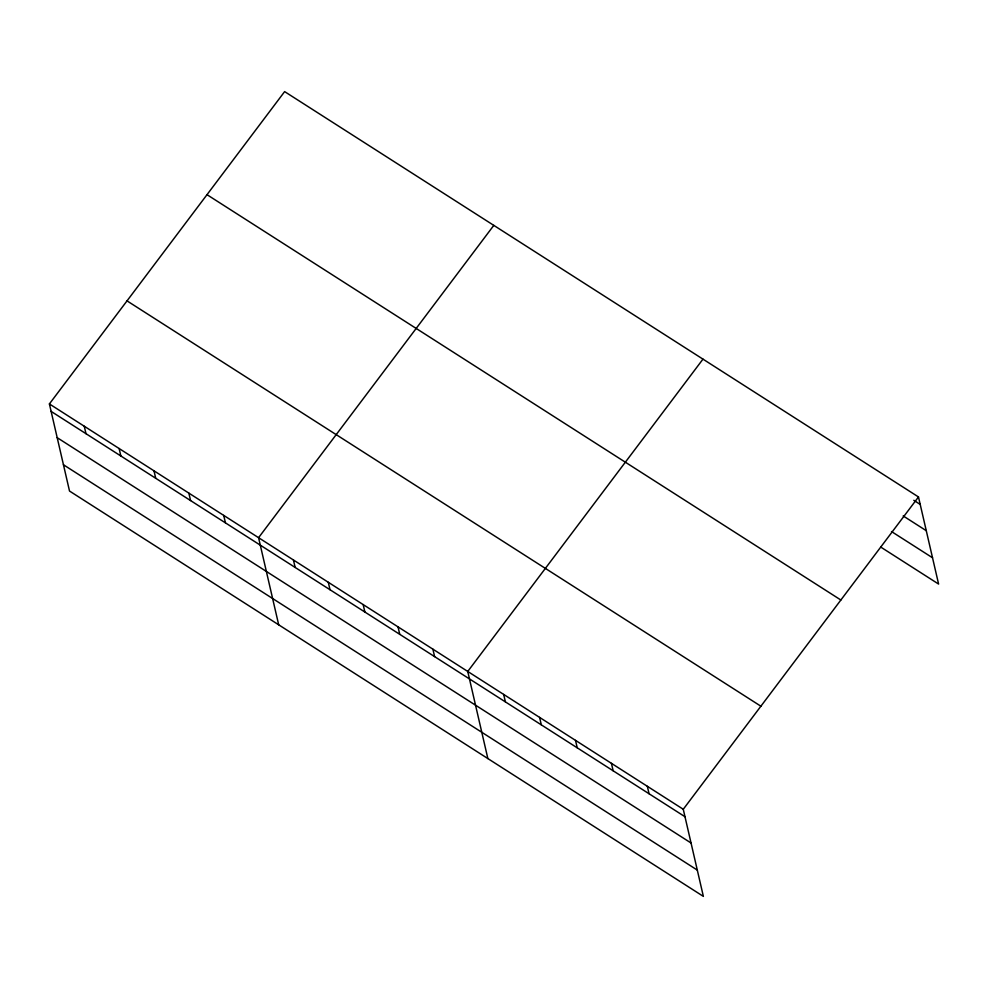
<?xml version="1.0" encoding="UTF-8"?>
<svg xmlns="http://www.w3.org/2000/svg" width="988" height="988" viewBox="0 0 988 988"><rect width="100%" height="100%" fill="white"/><g stroke="black" fill="none" stroke-linecap="round" stroke-linejoin="round"><path stroke-width="1.48" d="M49.4 403.931L683.264 809.271L703.37 896.388L69.518 491.048L49.4 403.931L284.63 91.612L918.482 496.952L938.6 584.069L880.876 547.154M493.802 225.375L258.572 537.694L278.69 624.811M702.974 359.138L467.744 671.457L487.862 758.574M683.264 809.271L918.482 496.952M913.801 500.311L920.211 504.411M903.193 515.934L926.275 530.692M891.485 531.532L932.536 557.775M206.998 194.673L840.862 600.012M127.02 300.871L760.884 706.21M51.117 411.391L684.98 816.73M57.193 437.672L691.057 843.011M63.442 464.755L697.306 870.095M647.338 786.3L649.067 793.759M611.424 763.329L613.14 770.788M575.51 740.37L577.227 747.817M539.584 717.399L541.313 724.846M503.67 694.428L505.387 701.888M432.892 649.165L434.609 656.612M398.028 626.874L399.745 634.321M363.164 604.57L364.881 612.029M328.3 582.278L330.017 589.737M293.436 559.986L295.153 567.445M223.708 515.403L225.437 522.862M188.844 493.111L190.573 500.558M153.992 470.819L155.709 478.266M119.128 448.515L120.845 455.974M84.264 426.223L85.981 433.683"/></g></svg>
